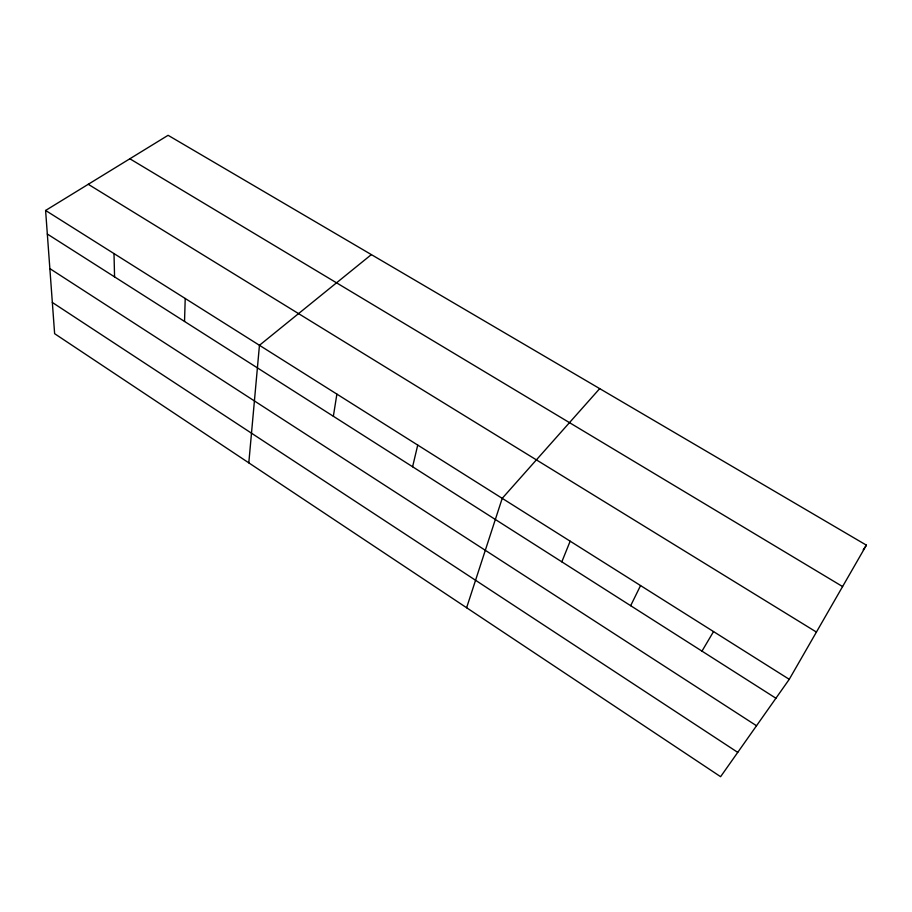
<?xml version="1.0" encoding="UTF-8"?>
<svg xmlns="http://www.w3.org/2000/svg" width="912" height="912" viewBox="0 0 912 912"><rect width="100%" height="100%" fill="white"/><g stroke="black" fill="none" stroke-linecap="round" stroke-linejoin="round"><path stroke-width="1.37" d="M184.532 321.457L185.216 298.486M248.805 462.863L259.453 345.295L371.355 254.608M333.359 416.271L336.881 394.109M412.6 466.762L417.73 445.079M466.613 607.745L502.216 498.351L599.697 388.626M561.826 561.838L570.16 541.192M630.671 605.693L640.555 585.572M789.256 679.315L866.4 545.159L168.093 135.307L45.6 210.467L54.629 333.689L720.605 776.693L789.256 679.315L45.6 210.467M701.978 651.134L713.537 631.583M863.208 549.799L866.4 545.159M129.846 158.768L842.597 586.564M88.259 184.292L816.422 632.073M47.321 234.031L775.918 698.239M49.864 268.618L756.515 725.747M52.337 302.465L737.751 752.377M114 253.582L114.57 276.872"/></g></svg>
